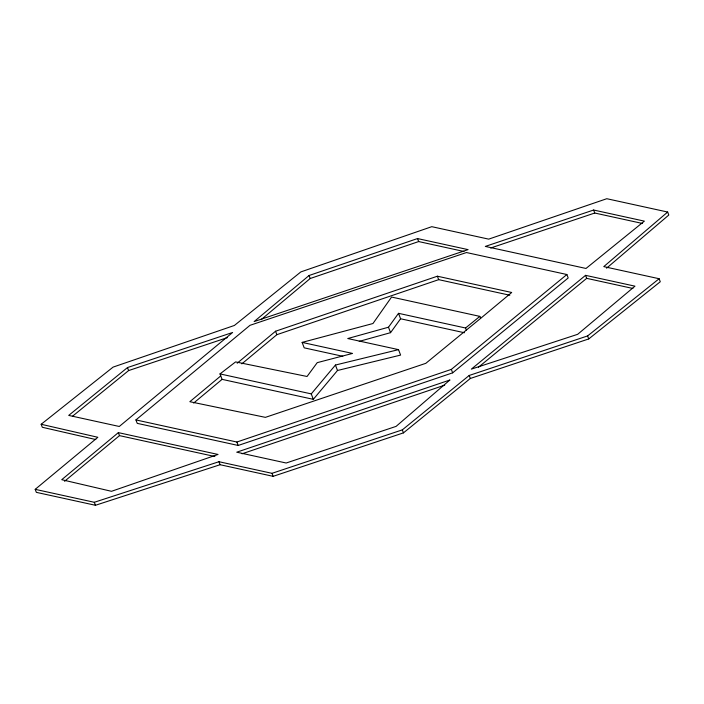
<?xml version="1.0" encoding="UTF-8"?>
<svg xmlns="http://www.w3.org/2000/svg" width="704" height="704" viewBox="0 0 704 704"><rect width="100%" height="100%" fill="white"/><g stroke="black" fill="none" stroke-linecap="round" stroke-linejoin="round"><path stroke-width="1.06" d="M193.662 403.058L222.077 379.359L313.324 399.335L337.498 370.489L400.594 355.089L398.526 349.642L347.767 338.536L388.485 327.219L398.517 313.324L465.546 328.002L479.855 316.378L480.612 318.384L425.832 363.317L265.408 417.358L189.842 401.702L220.766 375.91M359.234 341.37L390.562 332.666L400.585 318.771L398.517 313.324M313.324 399.335L311.256 393.888L335.43 365.042L398.526 349.642M606.575 268.198L668.8 215.037L667.656 212.036L603.777 266.614L659.129 278.731L660.273 281.741L588.738 338.932L470.342 378.462L403.462 432.872L273.134 476.335L220.097 464.719L95.454 505.287L36.344 492.351L35.2 489.342L97.856 437.29L41.166 424.274L42.302 427.275L95.788 439.551M309.065 275.502L254.144 321.57L468.081 249.63L417.516 238.559L309.065 275.502L310.2 278.511L261.105 319.686M237.186 363.211L275.554 331.232L437.386 276.214L511.702 292.486L480.612 318.384M241.833 363.871L276.857 334.682L438.689 279.655L509.828 295.231M118.351 432.626L61.732 479.697L111.487 491.313L218.029 454.45L118.351 432.626L119.495 435.626L214.878 456.509M64.557 481.29L119.495 435.626M135.925 419.918L249.999 325.318L466.453 252.534L566.887 274.516L568.198 277.966L452.654 372.838L238.198 445.465L137.236 423.359L135.925 419.918L236.887 442.024L451.343 369.398L566.887 274.516M585.552 275.343L471.354 369.125L577.676 334.312L634.973 286.167L585.552 275.343L586.696 278.344L632.887 288.464M478.412 367.259L586.696 278.344M127.486 367.567L68.71 415.404L119.275 426.474L232.619 332.482L127.486 367.567L128.621 370.568L72.406 416.328M35.2 489.342L94.31 502.286L218.962 461.718L271.999 473.326L402.318 429.871L469.198 375.461L587.602 335.931L659.129 278.731M41.166 424.274L113.106 367.101L234.388 325.459L300.854 271.911L431.781 226.679L488.699 239.14L606.795 198.713L667.656 212.036M222.077 379.359L220.009 373.912L235.594 361.909L307.058 376.482L317.24 362.648L352.519 353.434L302.13 342.399L304.198 347.846L342.795 356.294M310.2 278.511L418.66 241.56L463.954 251.478M242.044 453.79L444.726 385.15M593.622 210.021L485.32 246.418L586.001 268.462L644.38 221.135L593.622 210.021L594.766 213.022L642.347 223.441M490.626 248.019L594.766 213.022M128.621 370.568L227.515 337.568M302.13 342.399L372.962 323.523L391.574 297.053L479.855 316.378M400.585 318.771L464.429 332.746M220.009 373.912L311.256 393.888M587.602 335.931L588.738 338.932M465.546 328.002L466.312 330M437.386 276.214L438.689 279.655M417.516 238.559L418.66 241.56M469.198 375.461L470.342 378.462M451.343 369.398L452.654 372.838M388.485 327.219L390.562 332.666M402.318 429.871L403.462 432.872M335.43 365.042L337.498 370.489M275.554 331.232L276.857 334.682M271.999 473.326L273.134 476.335M236.887 442.024L238.198 445.465M218.962 461.718L220.097 464.719M94.31 502.286L95.454 505.287M449.821 380.037L396.097 426.378L286.167 463.012L236.746 452.197L449.821 380.037"/></g></svg>
